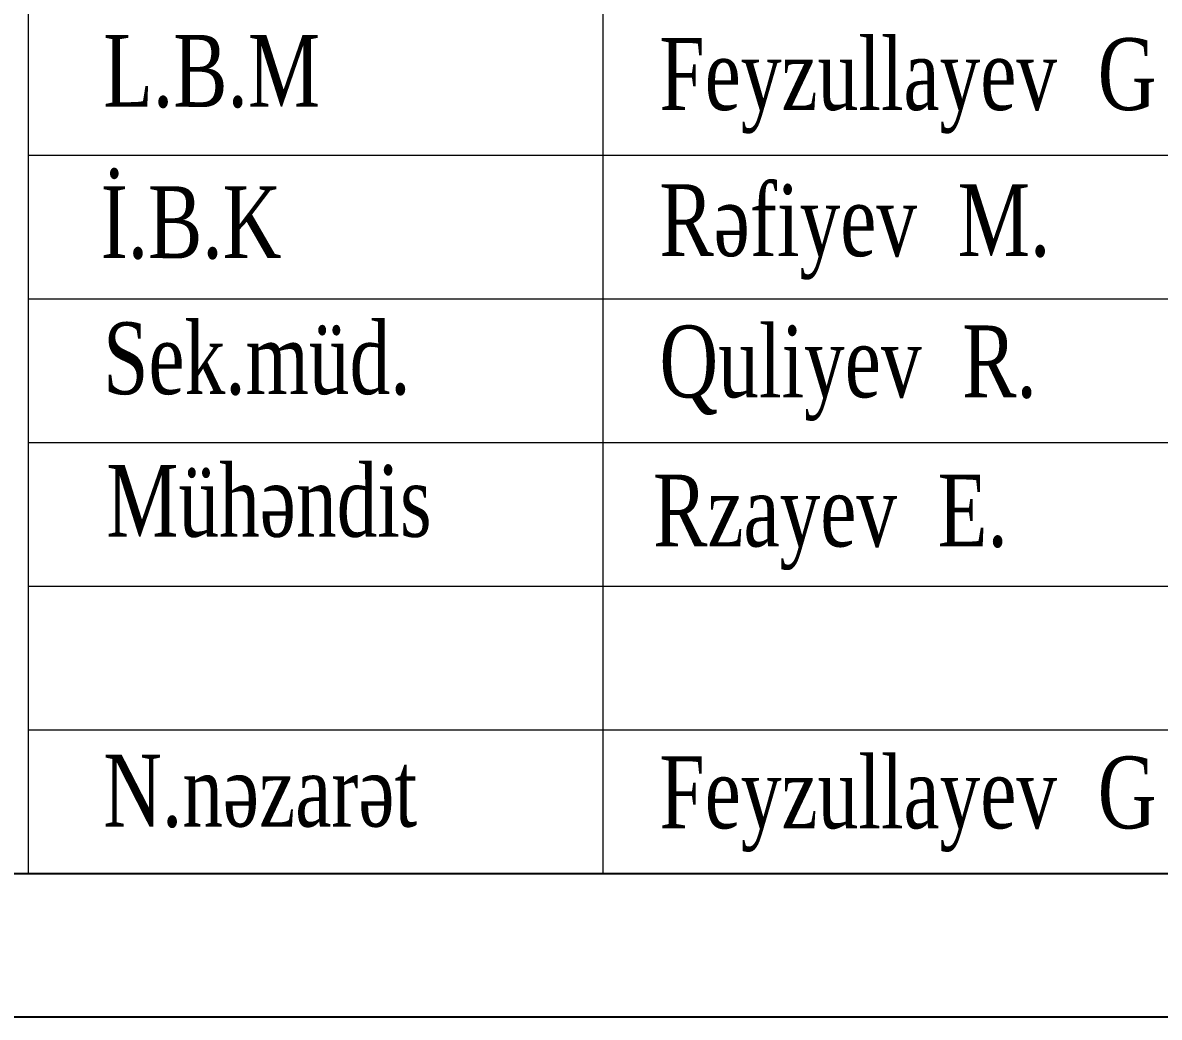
# Model space of a CAD drawing. Header units: millimetres. Extents: x 204354 to 3006910, y 96817 to 586751.
# Drawn here: x 239285 to 245810, y 96817 to 102525 of the extents above; entities that cross this region are included whole.
import ezdxf

# ---------------------------------------------------------------- set-up
doc = ezdxf.new("R2010")
doc.units = ezdxf.units.MM
doc.styles.add('400', font='times.ttf', dxfattribs={"width": 0.75, "height": 300})

msp = doc.modelspace()

# ---------------------------------------------------------------- linework, layer by layer
at = {"color": 7, "linetype": 'Continuous', "lineweight": 15}
for p, q in [((242614.927, 106712.113), (242614.927, 97641.585)), ((239316.553, 100115.365), (269826.513, 100115.365))]:
    msp.add_line(p, q, dxfattribs=at)
at = {"linetype": 'Continuous', "lineweight": 15}
for p, q in [((239316.553, 101764.552), (250036.269, 101764.552)), ((239316.553, 100939.959), (250036.269, 100939.959)), ((239316.553, 99290.772), (250036.269, 99290.772)), ((239316.553, 98466.178), (250036.269, 98466.178))]:
    msp.add_line(p, q, dxfattribs=at)
at = {"color": 0, "lineweight": 25, "ltscale": 15}
msp.add_line((207652.812, 97641.585), (269826.022, 97641.585), dxfattribs=at)
at = {"color": 0, "lineweight": 25}
msp.add_line((270650.62, 96816.986), (204354.42, 96816.986), dxfattribs=at)
at = {"color": 7, "linetype": 'Continuous', "lineweight": 15}
msp.add_lwpolyline([(239316.553, 97641.585), (269826.513, 97641.585), (269826.513, 106712.113), (239316.553, 106712.113)], close=True, dxfattribs=at)

# ---------------------------------------------------------------- texts
at = {"lineweight": 25, "ltscale": 15, "attachment_point": 1, "style": '400'}
for s, insert, char_height, width in [('{\\fTimes New Roman|b0|i0|c238|p18;L}.{\\fTimes New Roman|b0|i0|c238|p18;B}.М', (239747.206, 102455.176), 412.29303, 12441.6379), ('{\\fTimes New Roman|b0|i0|c238|p18;Feyzullayev  G}', (242940.412, 102436.819), 412.28927, 12441.52429), ('{\\fTimes New Roman|b0|i0|c238|p18;İ.B.K}', (239732.622, 101586.494), 412.29303, 12441.6379), ('{\\fTimes New Roman|b0|i0|c238|p18;Rəfiyev  M.}', (242940.411, 101598.146), 412.29303, 12441.6379), ('{\\fTimes New Roman|b0|i0|c238|p18;Sek}.{\\fTimes New Roman|b0|i0|c238|p18;müd.}', (239747.206, 100805.989), 412.29303, 12441.6379), ('{\\fTimes New Roman|b0|i0|c238|p18;Quliyev  R.}', (242940.412, 100787.632), 412.28927, 12441.52429), ('{\\fTimes New Roman|b0|i0|c238|p18;Mühəndis}', (239764.276, 99987.444), 412.29303, 12441.6379), ('{\\fTimes New Roman|b0|i0|c238|p18;Rzayev  E.}', (242904.095, 99931.462), 412.29303, 12441.6379), ('{\\fTimes New Roman|b0|i0|c238|p18;N.nəzarət}', (239747.206, 98323.846), 412.29303, 12441.6379), ('{\\fTimes New Roman|b0|i0|c238|p18;Feyzullayev  G}', (242940.412, 98313.852), 412.28927, 12441.52429)]:
    msp.add_mtext(s, dxfattribs=dict(at, insert=insert, char_height=char_height, width=width))

doc.saveas('drawing.dxf')
